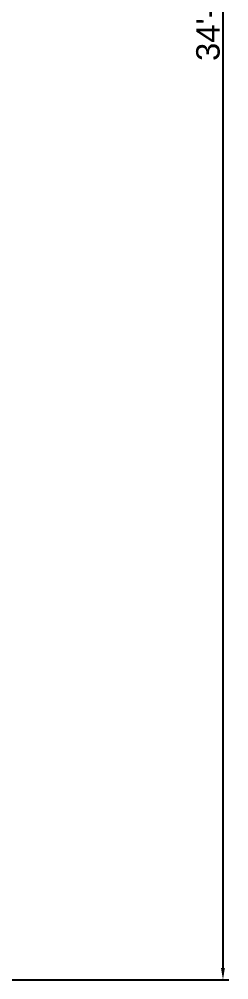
# Model space of a CAD drawing. Header units: inches. Extents: x 140261 to 278399, y 61833 to 125561.
# Drawn here: x 140974.8 to 141019.5, y 62557.9 to 62762.5 of the extents above; entities that cross this region are included whole.
import ezdxf

# ---------------------------------------------------------------- set-up
doc = ezdxf.new("R2010")
doc.units = ezdxf.units.IN
doc.styles.get("Standard").update_dxf_attribs({"font": 'arial.ttf'})
doc.dimstyles.new('ISO-25', dxfattribs={"dimtxt": 5, "dimasz": 2.5, "dimexe": 1.25, "dimexo": 0.625, "dimtad": 1, "dimdec": 1, "dimlunit": 4, "dimtxsty": 'Standard', "dimcen": 2.5, "dimadec": 0, "dimazin": 0, "dimtfac": 1, "dimtdec": 1, "dimtmove": 0, "dimatfit": 3, "dimfxl": 1, "dimarcsym": 0})

# ---------------------------------------------------------------- blocks, each defined once
blk = doc.blocks.new('*D262')
at = {"color": 0, "lineweight": -2, "transparency": 16777216}
for p, q in [((140969.64, 62967.04), (141019.52, 62967.04)), ((141018.27, 62964.54), (141018.27, 62560.41)), ((140952.95, 62557.91), (141019.52, 62557.91))]:
    blk.add_line(p, q, dxfattribs=at)
at = {"color": 0, "transparency": 16777216}
for points in [[(141017.85, 62964.54), (141018.68, 62964.54), (141018.27, 62967.04)], [(141017.85, 62560.41), (141018.68, 62560.41), (141018.27, 62557.91)]]:
    blk.add_solid(points, dxfattribs=at)
at = {"layer": 'Defpoints', "color": 0, "transparency": 16777216}
for p in [(140969.01, 62967.04), (140952.32, 62557.91), (141018.27, 62557.91)]:
    blk.add_point(p, dxfattribs=at)
at = {"color": 0, "transparency": 16777216, "insert": (141015.09, 62762.48), "char_height": 5, "attachment_point": 5, "rotation": 90}
blk.add_mtext('34\'-1"', dxfattribs=at)

msp = doc.modelspace()

# ---------------------------------------------------------------- dimensions: what is measured, and where the dimension line sits
dim = msp.add_linear_dim(base=(141018.27, 62557.91), p1=(140969.01, 62967.04), p2=(140952.32, 62557.91), angle=90, dimstyle='ISO-25')
dim.commit()
dim.dimension.update_dxf_attribs({"geometry": '*D262', "text_midpoint": (141015.09, 62762.48)})

doc.saveas('drawing.dxf')
